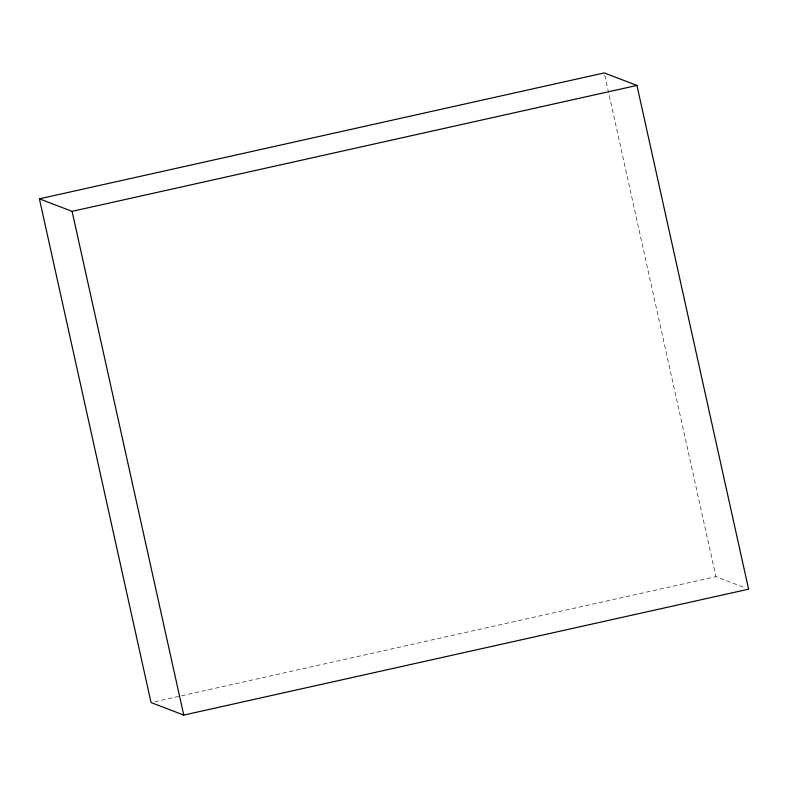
<?xml version="1.0" encoding="UTF-8"?>
<svg xmlns="http://www.w3.org/2000/svg" width="788" height="788" viewBox="0 0 788 788"><rect width="100%" height="100%" fill="white"/><g stroke="black" fill="none" stroke-linecap="round" stroke-linejoin="round"><path stroke-width="0.59" stroke-dasharray="3.94 2.96" d="M154.665 701.763L715.908 576.649L745.221 587.868M604.78 75.313L715.908 576.649"/><path stroke-width="1.18" d="M39.4 198.832L604.248 72.92L636.94 85.429L748.6 589.168L183.752 715.08L151.06 702.571L39.4 198.832L72.092 211.351L636.94 85.429M72.092 211.351L183.752 715.08"/></g></svg>
